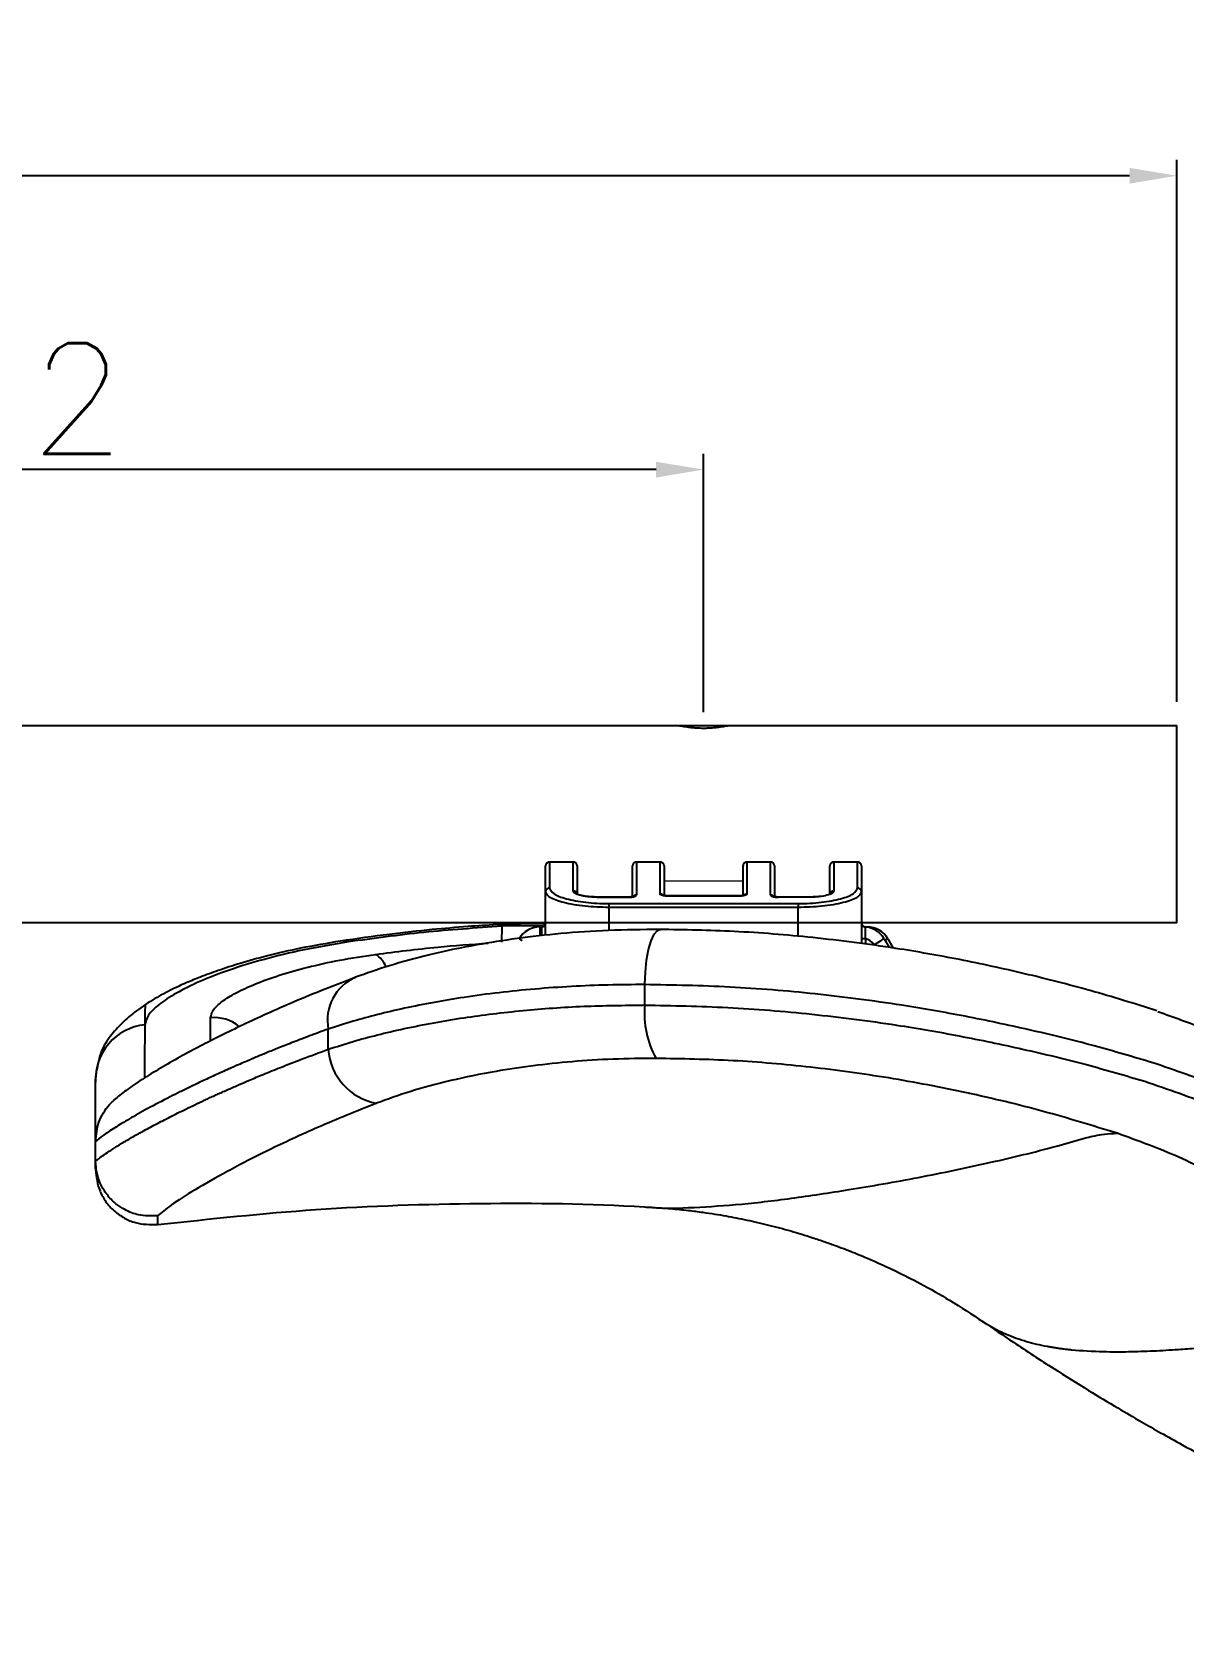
# Model space of a CAD drawing. Header units: inches. Extents: x 222 to 1062, y 91 to 685.
# Drawn here: x 819.1 to 892.1, y 468 to 570 of the extents above; entities that cross this region are included whole.
import ezdxf

# ---------------------------------------------------------------- set-up
doc = ezdxf.new("R2010")
doc.units = ezdxf.units.IN
doc.header["$MEASUREMENT"] = 0
doc.layers.get('0').update_dxf_attribs({"lineweight": 13})
doc.layers.get('Defpoints').update_dxf_attribs({"color": 3})
doc.layers.add('윤곽선', color=7, linetype='Continuous', lineweight=9)
doc.styles.get("Standard").update_dxf_attribs({"font": 'romans.shx', "bigfont": 'ghs.shx'})
doc.dimstyles.new('2-1사본 Standard', dxfattribs={"dimtxt": 2.5, "dimasz": 3, "dimexe": 1, "dimexo": 1, "dimgap": 1, "dimtad": 1, "dimdec": 1, "dimlfac": 2, "dimdsep": 46, "dimtxsty": 'Standard', "dimcen": 0.09, "dimclrd": 1, "dimclre": 1, "dimclrt": 2, "dimadec": 0, "dimazin": 0, "dimtfac": 1, "dimtdec": 1, "dimtmove": 0, "dimatfit": 3, "dimfxl": 0, "dimtolj": 1, "dimtzin": 0, "dimarcsym": 0})

# ---------------------------------------------------------------- blocks, each defined once
blk = doc.blocks.new('*D7')
at = {"layer": 'Defpoints', "color": 0}
for p in [(746.66, 542.29), (746.66, 525.93), (861.66, 525.93)]:
    blk.add_point(p, dxfattribs=at)
at = {"layer": '윤곽선', "color": 1, "lineweight": -2}
for p, q in [((746.66, 526.93), (746.66, 543.29)), ((861.66, 526.93), (861.66, 543.29)), ((858.66, 542.29), (749.66, 542.29))]:
    blk.add_line(p, q, dxfattribs=at)
at = {"layer": '윤곽선', "color": 1}
for points in [[(749.66, 542.79), (749.66, 541.79), (746.66, 542.29)], [(858.66, 541.79), (858.66, 542.79), (861.66, 542.29)]]:
    blk.add_solid(points, dxfattribs=at)
at = {"layer": '윤곽선', "color": 2, "insert": (805.21, 546.79), "char_height": 7, "attachment_point": 5}
blk.add_mtext('\\A1;230{\\Fromans,whtgtxt|c129;%%P0.2}', dxfattribs=at)
blk = doc.blocks.new('*D8')
at = {"layer": 'Defpoints', "color": 0}
for p in [(716.64, 560.9), (891.64, 526.59), (716.64, 522.86)]:
    blk.add_point(p, dxfattribs=at)
at = {"layer": '윤곽선', "color": 1, "lineweight": -2}
for p, q in [((716.64, 523.86), (716.64, 561.9)), ((891.64, 527.59), (891.64, 561.9)), ((888.64, 560.9), (719.64, 560.9))]:
    blk.add_line(p, q, dxfattribs=at)
at = {"layer": '윤곽선', "color": 1}
for points in [[(719.64, 561.4), (719.64, 560.4), (716.64, 560.9)], [(888.64, 560.4), (888.64, 561.4), (891.64, 560.9)]]:
    blk.add_solid(points, dxfattribs=at)
at = {"layer": '윤곽선', "color": 2, "insert": (797.08, 565.4), "char_height": 7, "attachment_point": 5}
blk.add_mtext('\\A1;350{\\Fromans,whtgtxt|c129;%%P0.3}', dxfattribs=at)

msp = doc.modelspace()

# ---------------------------------------------------------------- linework, layer by layer
at = {"color": 7, "linetype": 'Continuous', "lineweight": 25}
for p, q in [((724.635, 526.089), (891.635, 526.089)), ((891.635, 513.589), (891.635, 526.089)), ((851.661, 515.556), (851.661, 517.196)), ((851.661, 515.556), (851.661, 517.196)), ((853.411, 517.446), (851.911, 517.446)), ((853.411, 517.446), (851.911, 517.446)), ((851.911, 517.442), (851.911, 515.799)), ((853.411, 517.442), (851.911, 517.442)), ((851.911, 517.442), (851.911, 515.799)), ((853.411, 517.442), (851.911, 517.442)), ((853.411, 515.611), (853.411, 517.442)), ((853.411, 515.611), (853.411, 517.442)), ((853.661, 517.196), (853.661, 515.368)), ((853.661, 517.196), (853.661, 515.368)), ((857.161, 515.244), (857.161, 517.196)), ((857.161, 515.244), (857.161, 517.196)), ((858.911, 517.446), (857.411, 517.446)), ((858.911, 517.446), (857.411, 517.446)), ((857.411, 517.442), (857.411, 515.353)), ((858.911, 517.442), (857.411, 517.442)), ((857.411, 517.442), (857.411, 515.353)), ((858.911, 517.442), (857.411, 517.442)), ((858.911, 515.418), (858.911, 517.442)), ((858.911, 515.418), (858.911, 517.442)), ((859.161, 517.196), (859.161, 515.314)), ((859.161, 517.196), (859.161, 515.314)), ((864.161, 515.31), (864.161, 517.196)), ((864.161, 515.31), (864.161, 517.196)), ((865.911, 517.446), (864.411, 517.446)), ((865.911, 517.446), (864.411, 517.446)), ((864.411, 517.442), (864.411, 515.418)), ((865.911, 517.442), (864.411, 517.442)), ((864.411, 517.442), (864.411, 515.418)), ((865.911, 517.442), (864.411, 517.442)), ((865.911, 515.353), (865.911, 517.442)), ((865.911, 515.353), (865.911, 517.442)), ((866.161, 517.196), (866.161, 515.248)), ((866.161, 517.196), (866.161, 515.248)), ((869.661, 515.368), (869.661, 517.196)), ((869.661, 515.368), (869.661, 517.196)), ((871.411, 517.446), (869.911, 517.446)), ((871.411, 517.446), (869.911, 517.446)), ((869.911, 517.442), (869.911, 515.611)), ((871.411, 517.442), (869.911, 517.442)), ((869.911, 517.442), (869.911, 515.611)), ((871.411, 517.442), (869.911, 517.442)), ((871.411, 515.799), (871.411, 517.442)), ((871.411, 515.799), (871.411, 517.442)), ((871.661, 517.196), (871.661, 515.556)), ((871.661, 517.196), (871.661, 515.556)), ((851.661, 512.802), (851.661, 515.556)), ((851.661, 512.802), (851.661, 515.556)), ((856.911, 515.229), (854.911, 515.229)), ((856.911, 515.229), (854.911, 515.229)), ((854.911, 515.221), (856.911, 515.221)), ((854.911, 515.221), (856.911, 515.221)), ((863.911, 515.295), (859.411, 515.295)), ((863.911, 515.295), (859.411, 515.295)), ((863.911, 515.287), (859.411, 515.287)), ((863.911, 515.287), (859.411, 515.287)), ((868.411, 515.229), (866.411, 515.229)), ((868.411, 515.229), (866.411, 515.229)), ((868.411, 515.221), (866.411, 515.221)), ((868.411, 515.221), (866.411, 515.221)), ((871.661, 515.556), (871.661, 512.259)), ((871.661, 515.556), (871.661, 512.259)), ((855.661, 514.812), (867.661, 514.812)), ((855.661, 514.812), (855.661, 514.571)), ((855.661, 514.812), (867.661, 514.812)), ((855.661, 514.812), (855.661, 514.571)), ((867.661, 514.571), (855.661, 514.571)), ((867.661, 514.571), (855.661, 514.571)), ((867.661, 514.812), (867.661, 514.571)), ((867.661, 514.812), (867.661, 514.571)), ((891.635, 513.589), (756.26, 513.589)), ((891.635, 513.589), (756.26, 513.589)), ((851.605, 513.535), (848.566, 513.48)), ((851.605, 513.535), (848.566, 513.48)), ((848.879, 512.378), (848.898, 513.378)), ((848.879, 512.378), (848.898, 513.378)), ((851.285, 513.339), (851.411, 513.339)), ((851.285, 513.339), (851.411, 513.339)), ((858.879, 513.177), (858.96, 513.183)), ((858.879, 513.177), (858.96, 513.183)), ((891.635, 513.589), (871.661, 513.589)), ((891.635, 513.589), (871.661, 513.589)), ((871.894, 513.336), (871.894, 513.32)), ((871.894, 513.336), (871.894, 513.32)), ((871.911, 513.339), (872.036, 513.339)), ((871.911, 513.339), (872.036, 513.339)), ((871.911, 512.58), (871.661, 512.58)), ((871.911, 512.58), (871.661, 512.58)), ((873.094, 512.589), (873.416, 512.031)), ((873.094, 512.589), (873.416, 512.031)), ((873.335, 512.589), (873.677, 511.997)), ((873.335, 512.589), (873.677, 511.997)), ((857.95, 508.388), (857.95, 509.684)), ((857.95, 508.388), (857.95, 509.684)), ((837.896, 505.589), (837.896, 506.87)), ((837.896, 505.589), (837.896, 506.87)), ((823.212, 504.305), (823.161, 503.716)), ((823.212, 504.305), (823.161, 503.716)), ((823.161, 498.516), (823.161, 499.758)), ((823.161, 498.516), (823.161, 499.758)), ((858.27, 495.596), (858.373, 495.584)), ((858.27, 495.596), (858.373, 495.584)), ((827.085, 494.563), (827.085, 494.565)), ((827.085, 494.563), (827.085, 494.565))]:
    msp.add_line(p, q, dxfattribs=at)
for p, q in [((860.056, 526.09), (863.264, 526.088)), ((860.056, 526.09), (863.264, 526.088)), ((859.161, 516.255), (864.161, 516.255)), ((859.161, 516.255), (864.161, 516.255))]:
    msp.add_line(p, q)
at = {"color": 8, "linetype": 'Continuous', "lineweight": 25}
for p, q in [((851.911, 517.442), (851.911, 517.446)), ((851.911, 517.442), (851.911, 517.446)), ((853.411, 517.442), (853.411, 517.446)), ((853.411, 517.442), (853.411, 517.446)), ((857.411, 517.442), (857.411, 517.446)), ((857.411, 517.442), (857.411, 517.446)), ((858.911, 517.442), (858.911, 517.446)), ((858.911, 517.442), (858.911, 517.446)), ((864.411, 517.446), (864.411, 517.442)), ((864.411, 517.446), (864.411, 517.442)), ((865.911, 517.446), (865.911, 517.442)), ((865.911, 517.446), (865.911, 517.442)), ((869.911, 517.446), (869.911, 517.442)), ((869.911, 517.446), (869.911, 517.442)), ((871.411, 517.446), (871.411, 517.442)), ((871.411, 517.446), (871.411, 517.442)), ((854.911, 515.221), (854.911, 515.229)), ((854.911, 515.221), (854.911, 515.229)), ((856.911, 515.221), (856.911, 515.229)), ((856.911, 515.221), (856.911, 515.229)), ((859.411, 515.295), (859.411, 515.287)), ((859.411, 515.295), (859.411, 515.287)), ((863.911, 515.295), (863.911, 515.287)), ((863.911, 515.295), (863.911, 515.287)), ((866.411, 515.229), (866.411, 515.221)), ((866.411, 515.229), (866.411, 515.221)), ((868.411, 515.229), (868.411, 515.221)), ((868.411, 515.229), (868.411, 515.221)), ((855.661, 514.571), (855.661, 513.112)), ((855.661, 514.571), (855.661, 513.112)), ((867.661, 512.729), (867.661, 514.571)), ((867.661, 512.729), (867.661, 514.571)), ((851.497, 513.399), (848.898, 513.378)), ((851.497, 513.399), (848.898, 513.378)), ((851.285, 513.339), (851.285, 512.762)), ((851.285, 513.339), (851.285, 512.762)), ((851.411, 512.777), (851.411, 513.339)), ((851.411, 512.777), (851.411, 513.339)), ((871.911, 513.339), (871.911, 513.335)), ((871.911, 513.339), (871.911, 513.335)), ((872.036, 513.319), (872.036, 513.339)), ((872.036, 513.319), (872.036, 513.339)), ((871.911, 512.58), (871.911, 512.226)), ((871.911, 512.58), (871.911, 512.226)), ((830.433, 506.116), (830.443, 507.587)), ((830.433, 506.116), (830.443, 507.587))]:
    msp.add_line(p, q, dxfattribs=at)
at = {"color": 8, "linetype": 'Continuous', "lineweight": 25, "flags": 128}
for points in [[(848.898, 513.378), (848.669, 513.49), (848.566, 513.48)], [(848.898, 513.378), (848.669, 513.49), (848.566, 513.48)], [(857.95, 509.684), (857.978, 510.481), (858.057, 511.236), (858.181, 511.909), (858.345, 512.466), (858.539, 512.876), (858.754, 513.119), (858.879, 513.177)], [(857.95, 509.684), (857.978, 510.481), (858.057, 511.236), (858.181, 511.909), (858.345, 512.466), (858.539, 512.876), (858.754, 513.119), (858.879, 513.177)], [(839.164, 512.385), (838.829, 512.463), (838.67, 512.439)], [(839.164, 512.385), (838.829, 512.463), (838.67, 512.439)], [(849.986, 512.589), (849.998, 512.582), (850.035, 512.561), (850.095, 512.526), (850.167, 512.484)], [(849.986, 512.589), (849.998, 512.582), (850.035, 512.561), (850.095, 512.526), (850.167, 512.484)], [(873.154, 512.484), (873.226, 512.526), (873.286, 512.561), (873.323, 512.582), (873.335, 512.589)], [(873.154, 512.484), (873.226, 512.526), (873.286, 512.561), (873.323, 512.582), (873.335, 512.589)]]:
    msp.add_lwpolyline(points, dxfattribs=at)
at = {"color": 7, "linetype": 'Continuous', "lineweight": 25, "flags": 128}
msp.add_lwpolyline([(872.444, 512.214), (872.571, 512.287), (872.693, 512.358), (872.805, 512.422), (872.903, 512.479), (872.984, 512.526), (873.044, 512.561), (873.081, 512.582), (873.094, 512.589)], dxfattribs=at)
msp.add_lwpolyline([(872.444, 512.214), (872.571, 512.287), (872.693, 512.358), (872.805, 512.422), (872.903, 512.479), (872.984, 512.526), (873.044, 512.561), (873.081, 512.582), (873.094, 512.589)], dxfattribs=at)
at = {"color": 7, "linetype": 'Continuous', "lineweight": 25}
for centre, radius, start, end in [((851.911, 517.196), 0.25, 90, 180), ((851.911, 517.196), 0.25, 90, 180), ((851.908, 517.194), 0.248, 89.51572, 179.5018), ((851.908, 517.194), 0.248, 89.51572, 179.5018), ((853.411, 517.196), 0.25, 0, 90), ((853.411, 517.196), 0.25, 0, 90), ((853.413, 517.194), 0.248, 0.4982, 90.48428), ((853.413, 517.194), 0.248, 0.4982, 90.48428), ((857.411, 517.196), 0.25, 90, 180), ((857.411, 517.196), 0.25, 90, 180), ((857.408, 517.194), 0.248, 89.51572, 179.5018), ((857.408, 517.194), 0.248, 89.51572, 179.5018), ((858.911, 517.196), 0.25, 0, 90), ((858.911, 517.196), 0.25, 0, 90), ((858.913, 517.194), 0.248, 0.4982, 90.48428), ((858.913, 517.194), 0.248, 0.4982, 90.48428), ((864.411, 517.196), 0.25, 90, 180), ((864.411, 517.196), 0.25, 90, 180), ((864.408, 517.194), 0.248, 89.51694, 179.50058), ((864.408, 517.194), 0.248, 89.51694, 179.50058), ((865.911, 517.196), 0.25, 0, 90), ((865.911, 517.196), 0.25, 0, 90), ((865.913, 517.194), 0.248, 0.4982, 90.48428), ((865.913, 517.194), 0.248, 0.4982, 90.48428), ((869.911, 517.196), 0.25, 90, 180), ((869.911, 517.196), 0.25, 90, 180), ((869.908, 517.194), 0.248, 89.51694, 179.50058), ((869.908, 517.194), 0.248, 89.51694, 179.50058), ((871.411, 517.196), 0.25, 0, 90), ((871.411, 517.196), 0.25, 0, 90), ((871.413, 517.194), 0.248, 0.4982, 90.48428), ((871.413, 517.194), 0.248, 0.4982, 90.48428), ((851.907, 515.552), 0.246, 89.16643, 179.13814), ((851.907, 515.552), 0.246, 89.16643, 179.13814), ((871.414, 515.552), 0.246, 0.86186, 90.83357), ((871.414, 515.552), 0.246, 0.86186, 90.83357), ((851.285, 511.839), 1.5, 90, 150), ((851.285, 511.839), 1.5, 90, 150), ((851.411, 513.589), 0.25, 270, 0), ((851.411, 513.589), 0.25, 270, 0), ((871.911, 513.589), 0.25, 180, 270), ((871.911, 513.589), 0.25, 180, 270), ((871.911, 513.585), 0.25, 180, 266.19849), ((871.911, 513.585), 0.25, 180, 266.19849), ((871.795, 511.839), 1.5, 30, 86.19849), ((871.795, 511.839), 1.5, 30, 86.19849), ((872.036, 511.839), 1.5, 30, 90), ((872.036, 511.839), 1.5, 30, 90), ((871.795, 511.839), 0.75, 30, 81.10057), ((871.795, 511.839), 0.75, 30, 81.10057), ((863.707, 507.834), 5.784, 174.49732, 209.21207), ((863.707, 507.834), 5.784, 174.49732, 209.21207), ((841.621, 505.845), 3.734, 183.92099, 259.66268), ((841.621, 505.845), 3.734, 183.92099, 259.66268)]:
    msp.add_arc(centre, radius, start, end, dxfattribs=at)
at = {"color": 8, "linetype": 'Continuous', "lineweight": 25}
for centre, radius, start, end in [((853.414, 515.363), 0.248, 12.05238, 90.75543), ((853.414, 515.363), 0.248, 12.05238, 90.75543), ((857.409, 515.1), 0.252, 89.68864, 143.61511), ((857.409, 515.1), 0.252, 89.68864, 143.61511), ((858.912, 515.165), 0.253, 36.7853, 90.25848), ((858.912, 515.165), 0.253, 36.7853, 90.25848), ((864.409, 515.165), 0.253, 89.74056, 143.21649), ((864.409, 515.165), 0.253, 89.74056, 143.21649), ((865.912, 515.1), 0.253, 36.52408, 90.26055), ((865.912, 515.1), 0.253, 36.52408, 90.26055), ((869.907, 515.363), 0.248, 89.24778, 167.80897), ((869.907, 515.363), 0.248, 89.24778, 167.80897), ((840.024, 510.192), 1.656, 22.20696, 58.24341), ((840.024, 510.192), 1.656, 22.20696, 58.24341), ((840.789, 507.438), 2.948, 113.39129, 191.12009), ((840.789, 507.438), 2.948, 113.39129, 191.12009), ((826.628, 503.682), 3.472, 95.75765, 182.95739), ((826.628, 503.682), 3.472, 95.75765, 182.95739), ((830.662, 505.069), 2.528, 51.00046, 94.98197), ((830.662, 505.069), 2.528, 51.00046, 94.98197)]:
    msp.add_arc(centre, radius, start, end, dxfattribs=at)
at = {"color": 7, "linetype": 'Continuous', "lineweight": 25}
for points, knots in [([(860.056, 526.088), (860.059, 526.089), (860.07, 526.091), (860.185, 526.074), (860.405, 526.035), (860.637, 526.003), (860.809, 525.98), (861.029, 525.956), (861.348, 525.935), (861.664, 525.928), (861.982, 525.935), (862.289, 525.956), (862.484, 525.977), (862.596, 525.991), (862.682, 526.002), (862.92, 526.036), (863.139, 526.074), (863.252, 526.091), (863.262, 526.089), (863.264, 526.088)], [0, 0, 0, 0, 0.0194679, 0.0895513, 0.2263, 0.2737745, 0.2877118, 0.3637323, 0.4344292, 0.5010705, 0.5672055, 0.6384139, 0.7070797, 0.7090028, 0.7262088, 0.7758011, 0.9124503, 0.9827301, 1, 1, 1, 1]), ([(860.056, 526.088), (860.059, 526.089), (860.07, 526.091), (860.185, 526.074), (860.405, 526.035), (860.637, 526.003), (860.809, 525.98), (861.029, 525.956), (861.348, 525.935), (861.664, 525.928), (861.982, 525.935), (862.289, 525.956), (862.484, 525.977), (862.596, 525.991), (862.682, 526.002), (862.92, 526.036), (863.139, 526.074), (863.252, 526.091), (863.262, 526.089), (863.264, 526.088)], [0, 0, 0, 0, 0.0194679, 0.0895513, 0.2263, 0.2737745, 0.2877118, 0.3637323, 0.4344292, 0.5010705, 0.5672055, 0.6384139, 0.7070797, 0.7090028, 0.7262088, 0.7758011, 0.9124503, 0.9827301, 1, 1, 1, 1]), ([(855.661, 514.571), (855.151, 514.586), (854.369, 514.61), (853.433, 514.739), (852.605, 514.91), (852.147, 515.082), (851.9, 515.232), (851.727, 515.353), (851.689, 515.47), (851.661, 515.556)], [0, 0, 0, 0, 0.2390696, 0.3667687, 0.4998424, 0.7486272, 0.7561125, 0.8197021, 1, 1, 1, 1]), ([(855.661, 514.571), (855.151, 514.586), (854.369, 514.61), (853.433, 514.739), (852.605, 514.91), (852.147, 515.082), (851.9, 515.232), (851.727, 515.353), (851.689, 515.47), (851.661, 515.556)], [0, 0, 0, 0, 0.2390696, 0.3667687, 0.4998424, 0.7486272, 0.7561125, 0.8197021, 1, 1, 1, 1]), ([(851.911, 515.799), (851.967, 515.677), (852.079, 515.434), (852.921, 515.102), (853.958, 514.91), (854.91, 514.825), (855.41, 514.816), (855.661, 514.812)], [0, 0, 0, 0, 0.2507546, 0.4998109, 0.7486817, 0.8740429, 1, 1, 1, 1]), ([(851.911, 515.799), (851.967, 515.677), (852.079, 515.434), (852.921, 515.102), (853.958, 514.91), (854.91, 514.825), (855.41, 514.816), (855.661, 514.812)], [0, 0, 0, 0, 0.2507546, 0.4998109, 0.7486817, 0.8740429, 1, 1, 1, 1]), ([(854.911, 515.221), (854.811, 515.222), (854.61, 515.225), (854.228, 515.258), (853.814, 515.333), (853.476, 515.463), (853.432, 515.561), (853.411, 515.611)], [0, 0, 0, 0, 0.1253958, 0.2515764, 0.5009941, 0.7504672, 1, 1, 1, 1]), ([(854.911, 515.221), (854.811, 515.222), (854.61, 515.225), (854.228, 515.258), (853.814, 515.333), (853.476, 515.463), (853.432, 515.561), (853.411, 515.611)], [0, 0, 0, 0, 0.1253958, 0.2515764, 0.5009941, 0.7504672, 1, 1, 1, 1]), ([(854.911, 515.228), (854.796, 515.23), (854.573, 515.234), (854.276, 515.263), (854.04, 515.298), (853.844, 515.341), (853.784, 515.363), (853.751, 515.375)], [0, 0, 0, 0, 0.2195864, 0.4247914, 0.6163254, 0.7950194, 1, 1, 1, 1]), ([(854.911, 515.228), (854.796, 515.23), (854.573, 515.234), (854.276, 515.263), (854.04, 515.298), (853.844, 515.341), (853.784, 515.363), (853.751, 515.375)], [0, 0, 0, 0, 0.2195864, 0.4247914, 0.6163254, 0.7950194, 1, 1, 1, 1]), ([(856.911, 515.221), (856.944, 515.221), (857.011, 515.222), (857.106, 515.23), (857.193, 515.242), (857.293, 515.265), (857.391, 515.302), (857.404, 515.336), (857.411, 515.353)], [0, 0, 0, 0, 0.1270872, 0.2493944, 0.3724521, 0.5016976, 0.7495911, 1, 1, 1, 1]), ([(856.911, 515.221), (856.944, 515.221), (857.011, 515.222), (857.106, 515.23), (857.193, 515.242), (857.293, 515.265), (857.391, 515.302), (857.404, 515.336), (857.411, 515.353)], [0, 0, 0, 0, 0.1270872, 0.2493944, 0.3724521, 0.5016976, 0.7495911, 1, 1, 1, 1]), ([(857.155, 515.238), (857.14, 515.237), (857.107, 515.235), (857.022, 515.229), (856.95, 515.229), (856.911, 515.228)], [0, 0, 0, 0, 0.2816744, 0.6148516, 1, 1, 1, 1]), ([(857.155, 515.238), (857.14, 515.237), (857.107, 515.235), (857.022, 515.229), (856.95, 515.229), (856.911, 515.228)], [0, 0, 0, 0, 0.2816744, 0.6148516, 1, 1, 1, 1]), ([(859.411, 515.287), (859.377, 515.287), (859.31, 515.288), (859.215, 515.296), (859.128, 515.309), (859.029, 515.331), (858.93, 515.367), (858.917, 515.401), (858.911, 515.418)], [0, 0, 0, 0, 0.126978, 0.2491268, 0.3719418, 0.5008418, 0.7493365, 1, 1, 1, 1]), ([(859.411, 515.287), (859.377, 515.287), (859.31, 515.288), (859.215, 515.296), (859.128, 515.309), (859.029, 515.331), (858.93, 515.367), (858.917, 515.401), (858.911, 515.418)], [0, 0, 0, 0, 0.126978, 0.2491268, 0.3719418, 0.5008418, 0.7493365, 1, 1, 1, 1]), ([(859.411, 515.295), (859.377, 515.295), (859.311, 515.296), (859.231, 515.302), (859.176, 515.307), (859.158, 515.307), (859.151, 515.306)], [0, 0, 0, 0, 0.29346963, 0.56184414, 0.80866282, 1, 1, 1, 1]), ([(859.411, 515.295), (859.377, 515.295), (859.311, 515.296), (859.231, 515.302), (859.176, 515.307), (859.158, 515.307), (859.151, 515.306)], [0, 0, 0, 0, 0.29346963, 0.56184414, 0.80866282, 1, 1, 1, 1]), ([(864.411, 515.418), (864.404, 515.401), (864.391, 515.367), (864.293, 515.331), (864.193, 515.309), (864.106, 515.296), (864.011, 515.288), (863.944, 515.287), (863.911, 515.287)], [0, 0, 0, 0, 0.25039597, 0.49830699, 0.62753056, 0.75058832, 0.87290032, 1, 1, 1, 1]), ([(864.411, 515.418), (864.404, 515.401), (864.391, 515.367), (864.293, 515.331), (864.193, 515.309), (864.106, 515.296), (864.011, 515.288), (863.944, 515.287), (863.911, 515.287)], [0, 0, 0, 0, 0.25039597, 0.49830699, 0.62753056, 0.75058832, 0.87290032, 1, 1, 1, 1]), ([(864.152, 515.304), (864.138, 515.303), (864.106, 515.301), (864.023, 515.295), (863.95, 515.295), (863.911, 515.295)], [0, 0, 0, 0, 0.2690652, 0.6079927, 1, 1, 1, 1]), ([(864.152, 515.304), (864.138, 515.303), (864.106, 515.301), (864.023, 515.295), (863.95, 515.295), (863.911, 515.295)], [0, 0, 0, 0, 0.2690652, 0.6079927, 1, 1, 1, 1]), ([(865.911, 515.353), (865.917, 515.336), (865.93, 515.302), (866.028, 515.265), (866.128, 515.242), (866.215, 515.23), (866.31, 515.222), (866.377, 515.221), (866.411, 515.221)], [0, 0, 0, 0, 0.25068221, 0.49915517, 0.6280756, 0.75089448, 0.87303004, 1, 1, 1, 1]), ([(865.911, 515.353), (865.917, 515.336), (865.93, 515.302), (866.028, 515.265), (866.128, 515.242), (866.215, 515.23), (866.31, 515.222), (866.377, 515.221), (866.411, 515.221)], [0, 0, 0, 0, 0.25068221, 0.49915517, 0.6280756, 0.75089448, 0.87303004, 1, 1, 1, 1]), ([(866.411, 515.228), (866.377, 515.229), (866.311, 515.23), (866.232, 515.236), (866.176, 515.241), (866.157, 515.241), (866.149, 515.24)], [0, 0, 0, 0, 0.2903127, 0.5557937, 0.7999331, 1, 1, 1, 1]), ([(866.411, 515.228), (866.377, 515.229), (866.311, 515.23), (866.232, 515.236), (866.176, 515.241), (866.157, 515.241), (866.149, 515.24)], [0, 0, 0, 0, 0.2903127, 0.5557937, 0.7999331, 1, 1, 1, 1]), ([(867.661, 514.812), (867.909, 514.816), (868.41, 514.824), (869.362, 514.91), (870.402, 515.102), (871.243, 515.434), (871.355, 515.677), (871.411, 515.799)], [0, 0, 0, 0, 0.12477465, 0.25143056, 0.50061514, 0.74957967, 1, 1, 1, 1]), ([(867.661, 514.812), (867.909, 514.816), (868.41, 514.824), (869.362, 514.91), (870.402, 515.102), (871.243, 515.434), (871.355, 515.677), (871.411, 515.799)], [0, 0, 0, 0, 0.12477465, 0.25143056, 0.50061514, 0.74957967, 1, 1, 1, 1]), ([(871.661, 515.556), (871.632, 515.469), (871.597, 515.359), (871.436, 515.243), (871.2, 515.091), (870.729, 514.913), (869.89, 514.74), (868.953, 514.61), (868.171, 514.586), (867.661, 514.571)], [0, 0, 0, 0, 0.1807046, 0.229749, 0.2438823, 0.4996713, 0.6328766, 0.7607022, 1, 1, 1, 1]), ([(871.661, 515.556), (871.632, 515.469), (871.597, 515.359), (871.436, 515.243), (871.2, 515.091), (870.729, 514.913), (869.89, 514.74), (868.953, 514.61), (868.171, 514.586), (867.661, 514.571)], [0, 0, 0, 0, 0.1807046, 0.229749, 0.2438823, 0.4996713, 0.6328766, 0.7607022, 1, 1, 1, 1]), ([(869.911, 515.611), (869.889, 515.561), (869.845, 515.462), (869.506, 515.332), (869.091, 515.258), (868.71, 515.225), (868.51, 515.222), (868.411, 515.221)], [0, 0, 0, 0, 0.2502024, 0.4998557, 0.7493921, 0.8747496, 1, 1, 1, 1]), ([(869.911, 515.611), (869.889, 515.561), (869.845, 515.462), (869.506, 515.332), (869.091, 515.258), (868.71, 515.225), (868.51, 515.222), (868.411, 515.221)], [0, 0, 0, 0, 0.2502024, 0.4998557, 0.7493921, 0.8747496, 1, 1, 1, 1]), ([(869.102, 515.271), (869.006, 515.26), (868.794, 515.235), (868.546, 515.231), (868.411, 515.228)], [0, 0, 0, 0, 0.4551555, 1, 1, 1, 1]), ([(869.102, 515.271), (869.006, 515.26), (868.794, 515.235), (868.546, 515.231), (868.411, 515.228)], [0, 0, 0, 0, 0.4551555, 1, 1, 1, 1]), ([(848.566, 513.48), (847.957, 513.441), (846.582, 513.355), (844.311, 513.156), (841.607, 512.863), (839.7, 512.588), (838.671, 512.439)], [0, 0, 0, 0, 0.1801637, 0.4067837, 0.6799053, 1, 1, 1, 1]), ([(848.566, 513.48), (847.957, 513.441), (846.582, 513.355), (844.311, 513.156), (841.607, 512.863), (839.7, 512.588), (838.671, 512.439)], [0, 0, 0, 0, 0.1801637, 0.4067837, 0.6799053, 1, 1, 1, 1]), ([(848.898, 513.378), (847.238, 513.265), (843.92, 513.04), (840.749, 512.603), (839.164, 512.385)], [0, 0, 0, 0, 0.5003497, 1, 1, 1, 1]), ([(848.898, 513.378), (847.238, 513.265), (843.92, 513.04), (840.749, 512.603), (839.164, 512.385)], [0, 0, 0, 0, 0.5003497, 1, 1, 1, 1]), ([(858.879, 513.177), (857.79, 513.165), (855.652, 513.143), (852.637, 512.932), (849.85, 512.619), (847.042, 512.174), (844.31, 511.595), (841.73, 510.894), (840.314, 510.391), (839.62, 510.145)], [0, 0, 0, 0, 0.1397946, 0.2744928, 0.4055729, 0.5331899, 0.6956339, 0.8507652, 1, 1, 1, 1]), ([(858.879, 513.177), (857.79, 513.165), (855.652, 513.143), (852.637, 512.932), (849.85, 512.619), (847.042, 512.174), (844.31, 511.595), (841.73, 510.894), (840.314, 510.391), (839.62, 510.145)], [0, 0, 0, 0, 0.1397946, 0.2744928, 0.4055729, 0.5331899, 0.6956339, 0.8507652, 1, 1, 1, 1]), ([(890.373, 508.031), (888.971, 508.468), (886.222, 509.324), (882.039, 510.389), (877.925, 511.284), (873.445, 512.074), (868.662, 512.691), (863.647, 513.094), (860.446, 513.149), (858.879, 513.177)], [0, 0, 0, 0, 0.1393492, 0.2731001, 0.403078, 0.5300749, 0.6939772, 0.8501613, 1, 1, 1, 1]), ([(890.373, 508.031), (888.971, 508.468), (886.222, 509.324), (882.039, 510.389), (877.925, 511.284), (873.445, 512.074), (868.662, 512.691), (863.647, 513.094), (860.446, 513.149), (858.879, 513.177)], [0, 0, 0, 0, 0.1393492, 0.2731001, 0.403078, 0.5300749, 0.6939772, 0.8501613, 1, 1, 1, 1]), ([(871.894, 513.32), (871.872, 513.326), (871.826, 513.337), (871.762, 513.376), (871.708, 513.431), (871.687, 513.475), (871.677, 513.497)], [0, 0, 0, 0, 0.23382343, 0.48240923, 0.74014648, 1, 1, 1, 1]), ([(871.894, 513.32), (871.872, 513.326), (871.826, 513.337), (871.762, 513.376), (871.708, 513.431), (871.687, 513.475), (871.677, 513.497)], [0, 0, 0, 0, 0.23382343, 0.48240923, 0.74014648, 1, 1, 1, 1]), ([(838.671, 512.439), (837.816, 512.295), (836.198, 512.023), (834.096, 511.532), (832.363, 511.052), (830.963, 510.597), (829.835, 510.181), (828.867, 509.784), (827.838, 509.309), (826.699, 508.689), (825.631, 507.962), (824.703, 507.149), (823.972, 506.286), (823.458, 505.426), (823.347, 504.876), (823.3, 504.644), (823.3, 504.644), (823.3, 504.644), (823.3, 504.644), (823.266, 504.475), (823.232, 504.306), (823.198, 504.137)], [0, 0, 0, 0, 0.1066097, 0.2016911, 0.2859007, 0.3600648, 0.4239349, 0.4786903, 0.5398371, 0.6124897, 0.6978472, 0.7703013, 0.8496178, 0.9362342, 1, 1, 1, 1, 1, 1, 1.0462308, 1.0462308, 1.0462308, 1.0462308]), ([(838.671, 512.439), (837.816, 512.295), (836.198, 512.023), (834.096, 511.532), (832.363, 511.052), (830.963, 510.597), (829.835, 510.181), (828.867, 509.784), (827.838, 509.309), (826.699, 508.689), (825.631, 507.962), (824.703, 507.149), (823.972, 506.286), (823.458, 505.426), (823.347, 504.876), (823.3, 504.644), (823.3, 504.644), (823.3, 504.644), (823.3, 504.644), (823.266, 504.475), (823.232, 504.306), (823.198, 504.137)], [0, 0, 0, 0, 0.1066097, 0.2016911, 0.2859007, 0.3600648, 0.4239349, 0.4786903, 0.5398371, 0.6124897, 0.6978472, 0.7703013, 0.8496178, 0.9362342, 1, 1, 1, 1, 1, 1, 1.0462308, 1.0462308, 1.0462308, 1.0462308]), ([(839.164, 512.385), (838.213, 512.227), (836.322, 511.913), (833.803, 511.296), (831.584, 510.612), (829.711, 509.883), (828.208, 509.14), (827.117, 508.416), (826.414, 507.731), (826.325, 507.335), (826.28, 507.137), (826.28, 507.137), (826.28, 507.137), (826.28, 507.137), (826.28, 507.137), (826.28, 507.137), (826.28, 507.137)], [0, 0, 0, 0, 0.1275793, 0.253453, 0.3790622, 0.5042811, 0.6283883, 0.7530164, 0.8763659, 1, 1, 1, 1, 1, 1, 1.0000107, 1.0000107, 1.0000107, 1.0000107]), ([(839.164, 512.385), (838.213, 512.227), (836.322, 511.913), (833.803, 511.296), (831.584, 510.612), (829.711, 509.883), (828.208, 509.14), (827.117, 508.416), (826.414, 507.731), (826.325, 507.335), (826.28, 507.137), (826.28, 507.137), (826.28, 507.137), (826.28, 507.137), (826.28, 507.137), (826.28, 507.137), (826.28, 507.137)], [0, 0, 0, 0, 0.1275793, 0.253453, 0.3790622, 0.5042811, 0.6283883, 0.7530164, 0.8763659, 1, 1, 1, 1, 1, 1, 1.0000107, 1.0000107, 1.0000107, 1.0000107]), ([(830.443, 507.587), (830.479, 507.748), (830.553, 508.069), (831.121, 508.606), (832.01, 509.165), (833.227, 509.731), (834.751, 510.282), (836.556, 510.793), (838.599, 511.252), (840.128, 511.484), (840.895, 511.6)], [0, 0, 0, 0, 0.12483947, 0.24883041, 0.37313839, 0.49793212, 0.62250874, 0.74840766, 0.87379488, 1, 1, 1, 1]), ([(830.443, 507.587), (830.479, 507.748), (830.553, 508.069), (831.121, 508.606), (832.01, 509.165), (833.227, 509.731), (834.751, 510.282), (836.556, 510.793), (838.599, 511.252), (840.128, 511.484), (840.895, 511.6)], [0, 0, 0, 0, 0.12483947, 0.24883041, 0.37313839, 0.49793212, 0.62250874, 0.74840766, 0.87379488, 1, 1, 1, 1]), ([(839.62, 510.145), (838.88, 509.861), (837.439, 509.308), (835.514, 508.502), (833.812, 507.751), (832.283, 507.038), (830.899, 506.36), (829.571, 505.678), (828.294, 504.987), (827.049, 504.271), (825.906, 503.558), (824.924, 502.884), (824.499, 502.518), (824.286, 502.335)], [0, 0, 0, 0, 0.09105049, 0.17739507, 0.25924281, 0.33676749, 0.41697244, 0.49327139, 0.57841489, 0.67272687, 0.77610116, 0.88753653, 1, 1, 1, 1]), ([(839.62, 510.145), (838.88, 509.861), (837.439, 509.308), (835.514, 508.502), (833.812, 507.751), (832.283, 507.038), (830.899, 506.36), (829.571, 505.678), (828.294, 504.987), (827.049, 504.271), (825.906, 503.558), (824.924, 502.884), (824.499, 502.518), (824.286, 502.335)], [0, 0, 0, 0, 0.09105049, 0.17739507, 0.25924281, 0.33676749, 0.41697244, 0.49327139, 0.57841489, 0.67272687, 0.77610116, 0.88753653, 1, 1, 1, 1]), ([(857.95, 509.684), (857.172, 509.68), (855.594, 509.672), (853.27, 509.573), (850.958, 509.412), (848.681, 509.181), (846.55, 508.895), (844.547, 508.56), (842.719, 508.194), (841.011, 507.791), (839.382, 507.351), (838.411, 507.036), (837.896, 506.87)], [0, 0, 0, 0, 0.0946231, 0.1918437, 0.2917273, 0.3943348, 0.4997216, 0.5947641, 0.6959967, 0.7930553, 0.8904281, 1, 1, 1, 1]), ([(857.95, 509.684), (857.172, 509.68), (855.594, 509.672), (853.27, 509.573), (850.958, 509.412), (848.681, 509.181), (846.55, 508.895), (844.547, 508.56), (842.719, 508.194), (841.011, 507.791), (839.382, 507.351), (838.411, 507.036), (837.896, 506.87)], [0, 0, 0, 0, 0.0946231, 0.1918437, 0.2917273, 0.3943348, 0.4997216, 0.5947641, 0.6959967, 0.7930553, 0.8904281, 1, 1, 1, 1]), ([(890.121, 504.735), (888.885, 505.101), (886.316, 505.862), (882.336, 506.83), (878.269, 507.694), (873.742, 508.483), (868.75, 509.134), (863.288, 509.586), (859.733, 509.651), (857.95, 509.684)], [0, 0, 0, 0, 0.1202329, 0.249812, 0.3757131, 0.4990185, 0.6665849, 0.8327695, 1, 1, 1, 1]), ([(890.121, 504.735), (888.885, 505.101), (886.316, 505.862), (882.336, 506.83), (878.269, 507.694), (873.742, 508.483), (868.75, 509.134), (863.288, 509.586), (859.733, 509.651), (857.95, 509.684)], [0, 0, 0, 0, 0.1202329, 0.249812, 0.3757131, 0.4990185, 0.6665849, 0.8327695, 1, 1, 1, 1]), ([(837.896, 505.589), (838.408, 505.755), (839.374, 506.067), (840.996, 506.504), (842.703, 506.906), (844.536, 507.271), (846.999, 507.683), (850.127, 508.063), (853.978, 508.346), (856.646, 508.375), (857.95, 508.388)], [0, 0, 0, 0, 0.1090228, 0.2059388, 0.3030505, 0.4047374, 0.5001813, 0.6743079, 0.8408208, 1, 1, 1, 1]), ([(837.896, 505.589), (838.408, 505.755), (839.374, 506.067), (840.996, 506.504), (842.703, 506.906), (844.536, 507.271), (846.999, 507.683), (850.127, 508.063), (853.978, 508.346), (856.646, 508.375), (857.95, 508.388)], [0, 0, 0, 0, 0.1090228, 0.2059388, 0.3030505, 0.4047374, 0.5001813, 0.6743079, 0.8408208, 1, 1, 1, 1]), ([(857.95, 508.388), (859.693, 508.355), (863.178, 508.289), (868.525, 507.851), (873.431, 507.222), (877.889, 506.454), (881.908, 505.612), (885.843, 504.666), (888.383, 503.923), (889.612, 503.564)], [0, 0, 0, 0, 0.1662577, 0.3324012, 0.4988395, 0.6229418, 0.7495753, 0.8789161, 1, 1, 1, 1]), ([(857.95, 508.388), (859.693, 508.355), (863.178, 508.289), (868.525, 507.851), (873.431, 507.222), (877.889, 506.454), (881.908, 505.612), (885.843, 504.666), (888.383, 503.923), (889.612, 503.564)], [0, 0, 0, 0, 0.1662577, 0.3324012, 0.4988395, 0.6229418, 0.7495753, 0.8789161, 1, 1, 1, 1]), ([(902.578, 501.737), (901.571, 502.432), (899.616, 503.781), (896.538, 505.468), (893.507, 506.873), (891.444, 507.603), (890.443, 507.958)], [0, 0, 0, 0, 0.2729467, 0.5296776, 0.7716658, 1, 1, 1, 1]), ([(902.578, 501.737), (901.571, 502.432), (899.616, 503.781), (896.538, 505.468), (893.507, 506.873), (891.444, 507.603), (890.443, 507.958)], [0, 0, 0, 0, 0.2729467, 0.5296776, 0.7716658, 1, 1, 1, 1]), ([(837.896, 506.87), (837.497, 506.723), (836.734, 506.444), (835.694, 506.046), (834.787, 505.689), (834.007, 505.372), (833.343, 505.095), (832.789, 504.859), (832.215, 504.611), (831.524, 504.308), (830.719, 503.944), (829.909, 503.568), (829.172, 503.216), (828.502, 502.888), (827.558, 502.414), (826.441, 501.828), (825.268, 501.17), (824.329, 500.602), (823.599, 500.118), (823.306, 499.877), (823.161, 499.758)], [0, 0, 0, 0, 0.0484059, 0.0924395, 0.1321011, 0.1673903, 0.1983072, 0.2248519, 0.2470244, 0.282748, 0.3294842, 0.3743942, 0.417479, 0.4587392, 0.4981761, 0.6016148, 0.7006842, 0.7999477, 0.9010407, 1, 1, 1, 1]), ([(837.896, 506.87), (837.497, 506.723), (836.734, 506.444), (835.694, 506.046), (834.787, 505.689), (834.007, 505.372), (833.343, 505.095), (832.789, 504.859), (832.215, 504.611), (831.524, 504.308), (830.719, 503.944), (829.909, 503.568), (829.172, 503.216), (828.502, 502.888), (827.558, 502.414), (826.441, 501.828), (825.268, 501.17), (824.329, 500.602), (823.599, 500.118), (823.306, 499.877), (823.161, 499.758)], [0, 0, 0, 0, 0.0484059, 0.0924395, 0.1321011, 0.1673903, 0.1983072, 0.2248519, 0.2470244, 0.282748, 0.3294842, 0.3743942, 0.417479, 0.4587392, 0.4981761, 0.6016148, 0.7006842, 0.7999477, 0.9010407, 1, 1, 1, 1]), ([(823.161, 498.497), (823.246, 498.569), (823.418, 498.713), (823.79, 498.979), (824.251, 499.285), (824.799, 499.623), (825.428, 499.993), (826.138, 500.392), (826.955, 500.831), (827.869, 501.303), (828.895, 501.814), (829.733, 502.215), (830.332, 502.493), (830.627, 502.629), (830.931, 502.768), (831.246, 502.91), (831.571, 503.054), (831.907, 503.202), (832.347, 503.394), (832.959, 503.658), (833.823, 504.022), (834.926, 504.469), (836.289, 505.001), (837.335, 505.384), (837.896, 505.589)], [0, 0, 0, 0, 0.0615996, 0.1240307, 0.1873038, 0.2514285, 0.3114654, 0.3732096, 0.4366675, 0.501845, 0.5653965, 0.6335967, 0.6495469, 0.6657317, 0.6821511, 0.698805, 0.7156936, 0.7328167, 0.7501745, 0.7818903, 0.822731, 0.8726963, 0.931786, 1, 1, 1, 1]), ([(823.161, 498.497), (823.246, 498.569), (823.418, 498.713), (823.79, 498.979), (824.251, 499.285), (824.799, 499.623), (825.428, 499.993), (826.138, 500.392), (826.955, 500.831), (827.869, 501.303), (828.895, 501.814), (829.733, 502.215), (830.332, 502.493), (830.627, 502.629), (830.931, 502.768), (831.246, 502.91), (831.571, 503.054), (831.907, 503.202), (832.347, 503.394), (832.959, 503.658), (833.823, 504.022), (834.926, 504.469), (836.289, 505.001), (837.335, 505.384), (837.896, 505.589)], [0, 0, 0, 0, 0.0615996, 0.1240307, 0.1873038, 0.2514285, 0.3114654, 0.3732096, 0.4366675, 0.501845, 0.5653965, 0.6335967, 0.6495469, 0.6657317, 0.6821511, 0.698805, 0.7156936, 0.7328167, 0.7501745, 0.7818903, 0.822731, 0.8726963, 0.931786, 1, 1, 1, 1]), ([(858.659, 505.011), (857.742, 505.002), (855.918, 504.985), (853.312, 504.816), (850.834, 504.554), (848.235, 504.161), (845.612, 503.62), (843.049, 502.932), (841.652, 502.426), (840.951, 502.172)], [0, 0, 0, 0, 0.1250155, 0.2488472, 0.3726094, 0.4973227, 0.6646648, 0.8316234, 1, 1, 1, 1]), ([(858.659, 505.011), (857.742, 505.002), (855.918, 504.985), (853.312, 504.816), (850.834, 504.554), (848.235, 504.161), (845.612, 503.62), (843.049, 502.932), (841.652, 502.426), (840.951, 502.172)], [0, 0, 0, 0, 0.1250155, 0.2488472, 0.3726094, 0.4973227, 0.6646648, 0.8316234, 1, 1, 1, 1]), ([(887.87, 500.268), (886.314, 500.745), (883.199, 501.702), (878.339, 502.866), (873.406, 503.813), (868.445, 504.492), (863.499, 504.922), (860.276, 504.982), (858.659, 505.011)], [0, 0, 0, 0, 0.1665514, 0.3334827, 0.5009126, 0.6672811, 0.8330055, 1, 1, 1, 1]), ([(887.87, 500.268), (886.314, 500.745), (883.199, 501.702), (878.339, 502.866), (873.406, 503.813), (868.445, 504.492), (863.499, 504.922), (860.276, 504.982), (858.659, 505.011)], [0, 0, 0, 0, 0.1665514, 0.3334827, 0.5009126, 0.6672811, 0.8330055, 1, 1, 1, 1]), ([(902.02, 499.001), (900.779, 499.793), (898.325, 501.36), (894.335, 503.287), (891.518, 504.254), (890.121, 504.735)], [0, 0, 0, 0, 0.3400882, 0.6726335, 1, 1, 1, 1]), ([(902.02, 499.001), (900.779, 499.793), (898.325, 501.36), (894.335, 503.287), (891.518, 504.254), (890.121, 504.735)], [0, 0, 0, 0, 0.3400882, 0.6726335, 1, 1, 1, 1]), ([(823.161, 499.876), (823.161, 499.907), (823.161, 500.095), (823.161, 500.844), (823.161, 502.04), (823.161, 503.157), (823.161, 503.716)], [0, 0, 0, 0, 0.06264833, 0.37485086, 0.6871644, 1, 1, 1, 1]), ([(823.161, 499.876), (823.161, 499.907), (823.161, 500.095), (823.161, 500.844), (823.161, 502.04), (823.161, 503.157), (823.161, 503.716)], [0, 0, 0, 0, 0.06264833, 0.37485086, 0.6871644, 1, 1, 1, 1]), ([(889.612, 503.564), (891.075, 503.066), (894.024, 502.061), (898.187, 500.024), (900.733, 498.353), (902.02, 497.508)], [0, 0, 0, 0, 0.3273237, 0.659755, 1, 1, 1, 1]), ([(889.612, 503.564), (891.075, 503.066), (894.024, 502.061), (898.187, 500.024), (900.733, 498.353), (902.02, 497.508)], [0, 0, 0, 0, 0.3273237, 0.659755, 1, 1, 1, 1]), ([(823.161, 499.777), (823.201, 500.182), (823.286, 501.026), (823.768, 501.787), (824.136, 502.197), (824.225, 502.27), (824.294, 502.326)], [0, 0, 0, 0, 0.4220803, 0.8800642, 0.9071985, 1, 1, 1, 1]), ([(823.161, 499.777), (823.201, 500.182), (823.286, 501.026), (823.768, 501.787), (824.136, 502.197), (824.225, 502.27), (824.294, 502.326)], [0, 0, 0, 0, 0.4220803, 0.8800642, 0.9071985, 1, 1, 1, 1]), ([(840.951, 502.172), (839.687, 501.664), (837.164, 500.65), (834.046, 499.184), (831.427, 497.832), (829.372, 496.655), (827.848, 495.678), (827.336, 495.252), (827.081, 495.039)], [0, 0, 0, 0, 0.1664873, 0.3321827, 0.4980807, 0.6652567, 0.8333315, 1, 1, 1, 1]), ([(840.951, 502.172), (839.687, 501.664), (837.164, 500.65), (834.046, 499.184), (831.427, 497.832), (829.372, 496.655), (827.848, 495.678), (827.336, 495.252), (827.081, 495.039)], [0, 0, 0, 0, 0.1664873, 0.3321827, 0.4980807, 0.6652567, 0.8333315, 1, 1, 1, 1]), ([(823.161, 499.758), (823.161, 499.762), (823.161, 499.768), (823.161, 499.774), (823.161, 499.777)], [0, 0, 0, 0, 0.5602057, 1, 1, 1, 1]), ([(823.161, 499.758), (823.161, 499.762), (823.161, 499.768), (823.161, 499.774), (823.161, 499.777)], [0, 0, 0, 0, 0.5602057, 1, 1, 1, 1]), ([(823.168, 500.051), (823.168, 500.026), (823.169, 499.982), (823.178, 499.997), (823.181, 500.003)], [0, 0, 0, 0, 0.5757285, 1, 1, 1, 1]), ([(823.168, 500.051), (823.168, 500.026), (823.169, 499.982), (823.178, 499.997), (823.181, 500.003)], [0, 0, 0, 0, 0.5757285, 1, 1, 1, 1]), ([(898.726, 494.591), (897.63, 495.366), (895.448, 496.91), (891.812, 498.833), (889.186, 499.789), (887.87, 500.268)], [0, 0, 0, 0, 0.3346606, 0.6665747, 1, 1, 1, 1]), ([(898.726, 494.591), (897.63, 495.366), (895.448, 496.91), (891.812, 498.833), (889.186, 499.789), (887.87, 500.268)], [0, 0, 0, 0, 0.3346606, 0.6665747, 1, 1, 1, 1]), ([(823.161, 498.516), (823.161, 498.512), (823.161, 498.506), (823.161, 498.5), (823.161, 498.497)], [0, 0, 0, 0, 0.5597002, 1, 1, 1, 1]), ([(823.161, 498.012), (823.161, 498.017), (823.161, 498.028), (823.161, 498.333), (823.161, 498.516)], [0, 0, 0, 0, 0.4014205, 1, 1, 1, 1]), ([(823.161, 498.516), (823.161, 498.512), (823.161, 498.506), (823.161, 498.5), (823.161, 498.497)], [0, 0, 0, 0, 0.5597002, 1, 1, 1, 1]), ([(823.161, 498.012), (823.161, 498.017), (823.161, 498.028), (823.161, 498.333), (823.161, 498.516)], [0, 0, 0, 0, 0.4014205, 1, 1, 1, 1]), ([(827.081, 495.039), (826.678, 495.031), (825.959, 495.017), (825.095, 495.358), (824.623, 495.663), (824.42, 495.829), (824.367, 495.875), (824.353, 495.887), (824.348, 495.891), (824.154, 496.061), (823.809, 496.442), (823.434, 497.098), (823.205, 497.794), (823.175, 498.267), (823.161, 498.497)], [0, 0, 0, 0, 0.2035773, 0.3630377, 0.4633468, 0.4895987, 0.4966702, 0.4986895, 0.4993191, 0.4996958, 0.6301303, 0.7588054, 0.8828513, 1, 1, 1, 1]), ([(827.081, 495.039), (826.678, 495.031), (825.959, 495.017), (825.095, 495.358), (824.623, 495.663), (824.42, 495.829), (824.367, 495.875), (824.353, 495.887), (824.348, 495.891), (824.154, 496.061), (823.809, 496.442), (823.434, 497.098), (823.205, 497.794), (823.175, 498.267), (823.161, 498.497)], [0, 0, 0, 0, 0.2035773, 0.3630377, 0.4633468, 0.4895987, 0.4966702, 0.4986895, 0.4993191, 0.4996958, 0.6301303, 0.7588054, 0.8828513, 1, 1, 1, 1]), ([(823.161, 497.974), (823.214, 497.503), (823.297, 496.776), (823.799, 495.912), (824.321, 495.329), (824.962, 494.882), (825.88, 494.488), (826.612, 494.495), (827.086, 494.499)], [0, 0, 0, 0, 0.2379439, 0.3673698, 0.4999726, 0.6325808, 0.762015, 1, 1, 1, 1]), ([(823.161, 497.974), (823.214, 497.503), (823.297, 496.776), (823.799, 495.912), (824.321, 495.329), (824.962, 494.882), (825.88, 494.488), (826.612, 494.495), (827.086, 494.499)], [0, 0, 0, 0, 0.2379439, 0.3673698, 0.4999726, 0.6325808, 0.762015, 1, 1, 1, 1]), ([(827.092, 494.488), (830.428, 494.848), (837.217, 495.581), (847.512, 495.893), (854.611, 495.834), (858.222, 495.587), (858.372, 495.576)], [0, 0, 0, 0, 0.3210583, 0.653525, 0.9855215, 1, 1, 1, 1]), ([(827.092, 494.488), (830.428, 494.848), (837.217, 495.581), (847.512, 495.893), (854.611, 495.834), (858.222, 495.587), (858.372, 495.576)], [0, 0, 0, 0, 0.3210583, 0.653525, 0.9855215, 1, 1, 1, 1]), ([(858.263, 495.589), (858.701, 495.562), (859.501, 495.513), (860.621, 495.398), (861.554, 495.279), (862.352, 495.16), (863.061, 495.041), (863.74, 494.915), (864.634, 494.733), (865.781, 494.469), (867.171, 494.098), (868.379, 493.728), (869.341, 493.405), (870.048, 493.152), (870.67, 492.918), (871.24, 492.693), (871.868, 492.435), (872.733, 492.062), (873.939, 491.505), (875.502, 490.708), (877.367, 489.656), (878.662, 488.799), (879.363, 488.335)], [0, 0, 0, 0, 0.0694625, 0.1269376, 0.172302, 0.2099884, 0.2442859, 0.2753689, 0.3070705, 0.3705793, 0.4355612, 0.4982889, 0.5340689, 0.566048, 0.5942111, 0.6185461, 0.6434885, 0.6792861, 0.7359616, 0.8083284, 0.8963694, 1, 1, 1, 1]), ([(858.263, 495.589), (858.701, 495.562), (859.501, 495.513), (860.621, 495.398), (861.554, 495.279), (862.352, 495.16), (863.061, 495.041), (863.74, 494.915), (864.634, 494.733), (865.781, 494.469), (867.171, 494.098), (868.379, 493.728), (869.341, 493.405), (870.048, 493.152), (870.67, 492.918), (871.24, 492.693), (871.868, 492.435), (872.733, 492.062), (873.939, 491.505), (875.502, 490.708), (877.367, 489.656), (878.662, 488.799), (879.363, 488.335)], [0, 0, 0, 0, 0.0694625, 0.1269376, 0.172302, 0.2099884, 0.2442859, 0.2753689, 0.3070705, 0.3705793, 0.4355612, 0.4982889, 0.5340689, 0.566048, 0.5942111, 0.6185461, 0.6434885, 0.6792861, 0.7359616, 0.8083284, 0.8963694, 1, 1, 1, 1]), ([(879.373, 488.34), (880.007, 487.904), (881.482, 486.891), (883.711, 485.447), (885.921, 484.064), (887.776, 482.945), (889.3, 482.053), (890.662, 481.275), (892.212, 480.409), (894.113, 479.383), (896.242, 478.278), (898.298, 477.257), (900.066, 476.415), (901.494, 475.759), (902.679, 475.23), (903.576, 474.836), (904.235, 474.548), (904.649, 474.364), (905.329, 474.073), (906.229, 473.696), (907.416, 473.21), (908.913, 472.615), (910.748, 471.909), (912.855, 471.132), (915.312, 470.268), (918.13, 469.341), (920.618, 468.565), (922.189, 468.141), (922.683, 468.008)], [0, 0, 0, 0, 0.04422321, 0.10267932, 0.15261442, 0.19415273, 0.22739383, 0.25440212, 0.2846989, 0.33106176, 0.38166002, 0.42673722, 0.45874416, 0.48767617, 0.51173339, 0.5293136, 0.54559716, 0.56444786, 0.58537153, 0.60878469, 0.63987493, 0.67494855, 0.71505383, 0.76364872, 0.82139782, 0.88831029, 0.96490328, 1, 1, 1, 1]), ([(879.373, 488.34), (880.007, 487.904), (881.482, 486.891), (883.711, 485.447), (885.921, 484.064), (887.776, 482.945), (889.3, 482.053), (890.662, 481.275), (892.212, 480.409), (894.113, 479.383), (896.242, 478.278), (898.298, 477.257), (900.066, 476.415), (901.494, 475.759), (902.679, 475.23), (903.576, 474.836), (904.235, 474.548), (904.649, 474.364), (905.329, 474.073), (906.229, 473.696), (907.416, 473.21), (908.913, 472.615), (910.748, 471.909), (912.855, 471.132), (915.312, 470.268), (918.13, 469.341), (920.618, 468.565), (922.189, 468.141), (922.683, 468.008)], [0, 0, 0, 0, 0.04422321, 0.10267932, 0.15261442, 0.19415273, 0.22739383, 0.25440212, 0.2846989, 0.33106176, 0.38166002, 0.42673722, 0.45874416, 0.48767617, 0.51173339, 0.5293136, 0.54559716, 0.56444786, 0.58537153, 0.60878469, 0.63987493, 0.67494855, 0.71505383, 0.76364872, 0.82139782, 0.88831029, 0.96490328, 1, 1, 1, 1])]:
    msp.add_open_spline(points, degree=3, knots=knots, dxfattribs=at)
at = {"color": 8, "linetype": 'Continuous', "lineweight": 25}
for points, knots in [([(871.894, 513.32), (871.894, 513.307), (871.894, 513.268), (871.894, 513.124), (871.897, 512.919), (871.904, 512.73), (871.908, 512.631), (871.911, 512.58)], [0, 0, 0, 0, 0.143596, 0.4255498, 0.7081024, 0.8522722, 1, 1, 1, 1]), ([(871.894, 513.32), (871.894, 513.307), (871.894, 513.268), (871.894, 513.124), (871.897, 512.919), (871.904, 512.73), (871.908, 512.631), (871.911, 512.58)], [0, 0, 0, 0, 0.143596, 0.4255498, 0.7081024, 0.8522722, 1, 1, 1, 1]), ([(840.895, 511.6), (842.197, 511.767), (844.527, 512.065), (846.954, 512.235), (848.025, 512.311)], [0, 0, 0, 0, 0.55879052, 1, 1, 1, 1]), ([(840.895, 511.6), (842.197, 511.767), (844.527, 512.065), (846.954, 512.235), (848.025, 512.311)], [0, 0, 0, 0, 0.55879052, 1, 1, 1, 1]), ([(826.291, 508.402), (826.287, 507.98), (826.284, 507.559), (826.28, 507.137), (826.273, 506.394), (826.259, 504.966), (826.252, 504.152), (826.248, 503.762)], [-0.2954395, -0.2954395, -0.2954395, -0.2954395, 0, 0, 0, 0.5203517, 1, 1, 1, 1]), ([(826.291, 508.402), (826.287, 507.98), (826.284, 507.559), (826.28, 507.137), (826.273, 506.394), (826.259, 504.966), (826.252, 504.152), (826.248, 503.762)], [-0.2954395, -0.2954395, -0.2954395, -0.2954395, 0, 0, 0, 0.5203517, 1, 1, 1, 1]), ([(858.373, 495.584), (858.375, 495.584), (859.158, 495.497), (861.048, 495.566), (864.036, 495.754), (867.415, 496.165), (871.252, 496.749), (875.568, 497.505), (879.965, 498.434), (883.467, 499.282), (885.482, 499.881), (886.444, 500.123), (887.04, 500.237), (887.584, 500.257), (887.87, 500.268)], [0, 0, 0, 0, 0.0003334, 0.1210277, 0.2428727, 0.36581, 0.4899703, 0.6305163, 0.7721822, 0.8974848, 0.9527725, 0.9675338, 0.9829268, 1, 1, 1, 1]), ([(858.373, 495.584), (858.375, 495.584), (859.158, 495.497), (861.048, 495.566), (864.036, 495.754), (867.415, 496.165), (871.252, 496.749), (875.568, 497.505), (879.965, 498.434), (883.467, 499.282), (885.482, 499.881), (886.444, 500.123), (887.04, 500.237), (887.584, 500.257), (887.87, 500.268)], [0, 0, 0, 0, 0.0003334, 0.1210277, 0.2428727, 0.36581, 0.4899703, 0.6305163, 0.7721822, 0.8974848, 0.9527725, 0.9675338, 0.9829268, 1, 1, 1, 1]), ([(827.081, 495.039), (827.083, 494.782), (827.086, 494.456), (827.085, 494.544), (827.085, 494.563)], [0, 0, 0, 0, 0.7896014, 1, 1, 1, 1]), ([(827.081, 495.039), (827.083, 494.782), (827.086, 494.456), (827.085, 494.544), (827.085, 494.563)], [0, 0, 0, 0, 0.7896014, 1, 1, 1, 1]), ([(905.165, 488.152), (904.768, 488.082), (903.919, 487.933), (902.646, 487.737), (901.338, 487.552), (899.997, 487.377), (898.642, 487.212), (897.222, 487.049), (895.8, 486.904), (894.328, 486.768), (892.976, 486.651), (891.571, 486.55), (890.116, 486.466), (888.534, 486.413), (886.775, 486.415), (885.52, 486.487), (884.704, 486.573), (884.444, 486.604), (884.186, 486.638), (883.93, 486.676), (883.675, 486.717), (883.051, 486.829), (882.068, 487.059), (880.795, 487.516), (879.902, 487.965), (879.451, 488.283), (879.365, 488.343)], [0, 0, 0, 0, 0.0363111, 0.0774569, 0.1151091, 0.1541363, 0.1983648, 0.2379959, 0.2847647, 0.3305487, 0.3781544, 0.4180399, 0.4739759, 0.533454, 0.5964729, 0.6850695, 0.6971273, 0.7092903, 0.7215587, 0.7339322, 0.746411, 0.7589949, 0.8272647, 0.901393, 0.9813798, 1, 1, 1, 1]), ([(905.165, 488.152), (904.768, 488.082), (903.919, 487.933), (902.646, 487.737), (901.338, 487.552), (899.997, 487.377), (898.642, 487.212), (897.222, 487.049), (895.8, 486.904), (894.328, 486.768), (892.976, 486.651), (891.571, 486.55), (890.116, 486.466), (888.534, 486.413), (886.775, 486.415), (885.52, 486.487), (884.704, 486.573), (884.444, 486.604), (884.186, 486.638), (883.93, 486.676), (883.675, 486.717), (883.051, 486.829), (882.068, 487.059), (880.795, 487.516), (879.902, 487.965), (879.451, 488.283), (879.365, 488.343)], [0, 0, 0, 0, 0.0363111, 0.0774569, 0.1151091, 0.1541363, 0.1983648, 0.2379959, 0.2847647, 0.3305487, 0.3781544, 0.4180399, 0.4739759, 0.533454, 0.5964729, 0.6850695, 0.6971273, 0.7092903, 0.7215587, 0.7339322, 0.746411, 0.7589949, 0.8272647, 0.901393, 0.9813798, 1, 1, 1, 1])]:
    msp.add_open_spline(points, degree=3, knots=knots, dxfattribs=at)

# ---------------------------------------------------------------- dimensions: what is measured, and where the dimension line sits
at = {"layer": '윤곽선'}
for base, p1, p2, text, picture, middle in [((716.635, 560.896), (891.635, 526.589), (716.635, 522.865), '<>{\\Fromans,whtgtxt|c129;%%P0.3}', '*D8', (797.083, 560.896)), ((746.66, 542.291), (861.66, 525.93), (746.66, 525.93), '<>{\\Fromans,whtgtxt|c129;%%P0.2}', '*D7', (805.215, 542.291))]:
    dim = msp.add_linear_dim(base=base, p1=p1, p2=p2, angle=180, text=text, dimstyle='2-1사본 Standard', override={"dimtxt": 7}, dxfattribs=at)
    dim.commit()
    dim.dimension.update_dxf_attribs({"geometry": picture, "text_midpoint": middle, "dimtype": 160})

doc.saveas('drawing.dxf')
